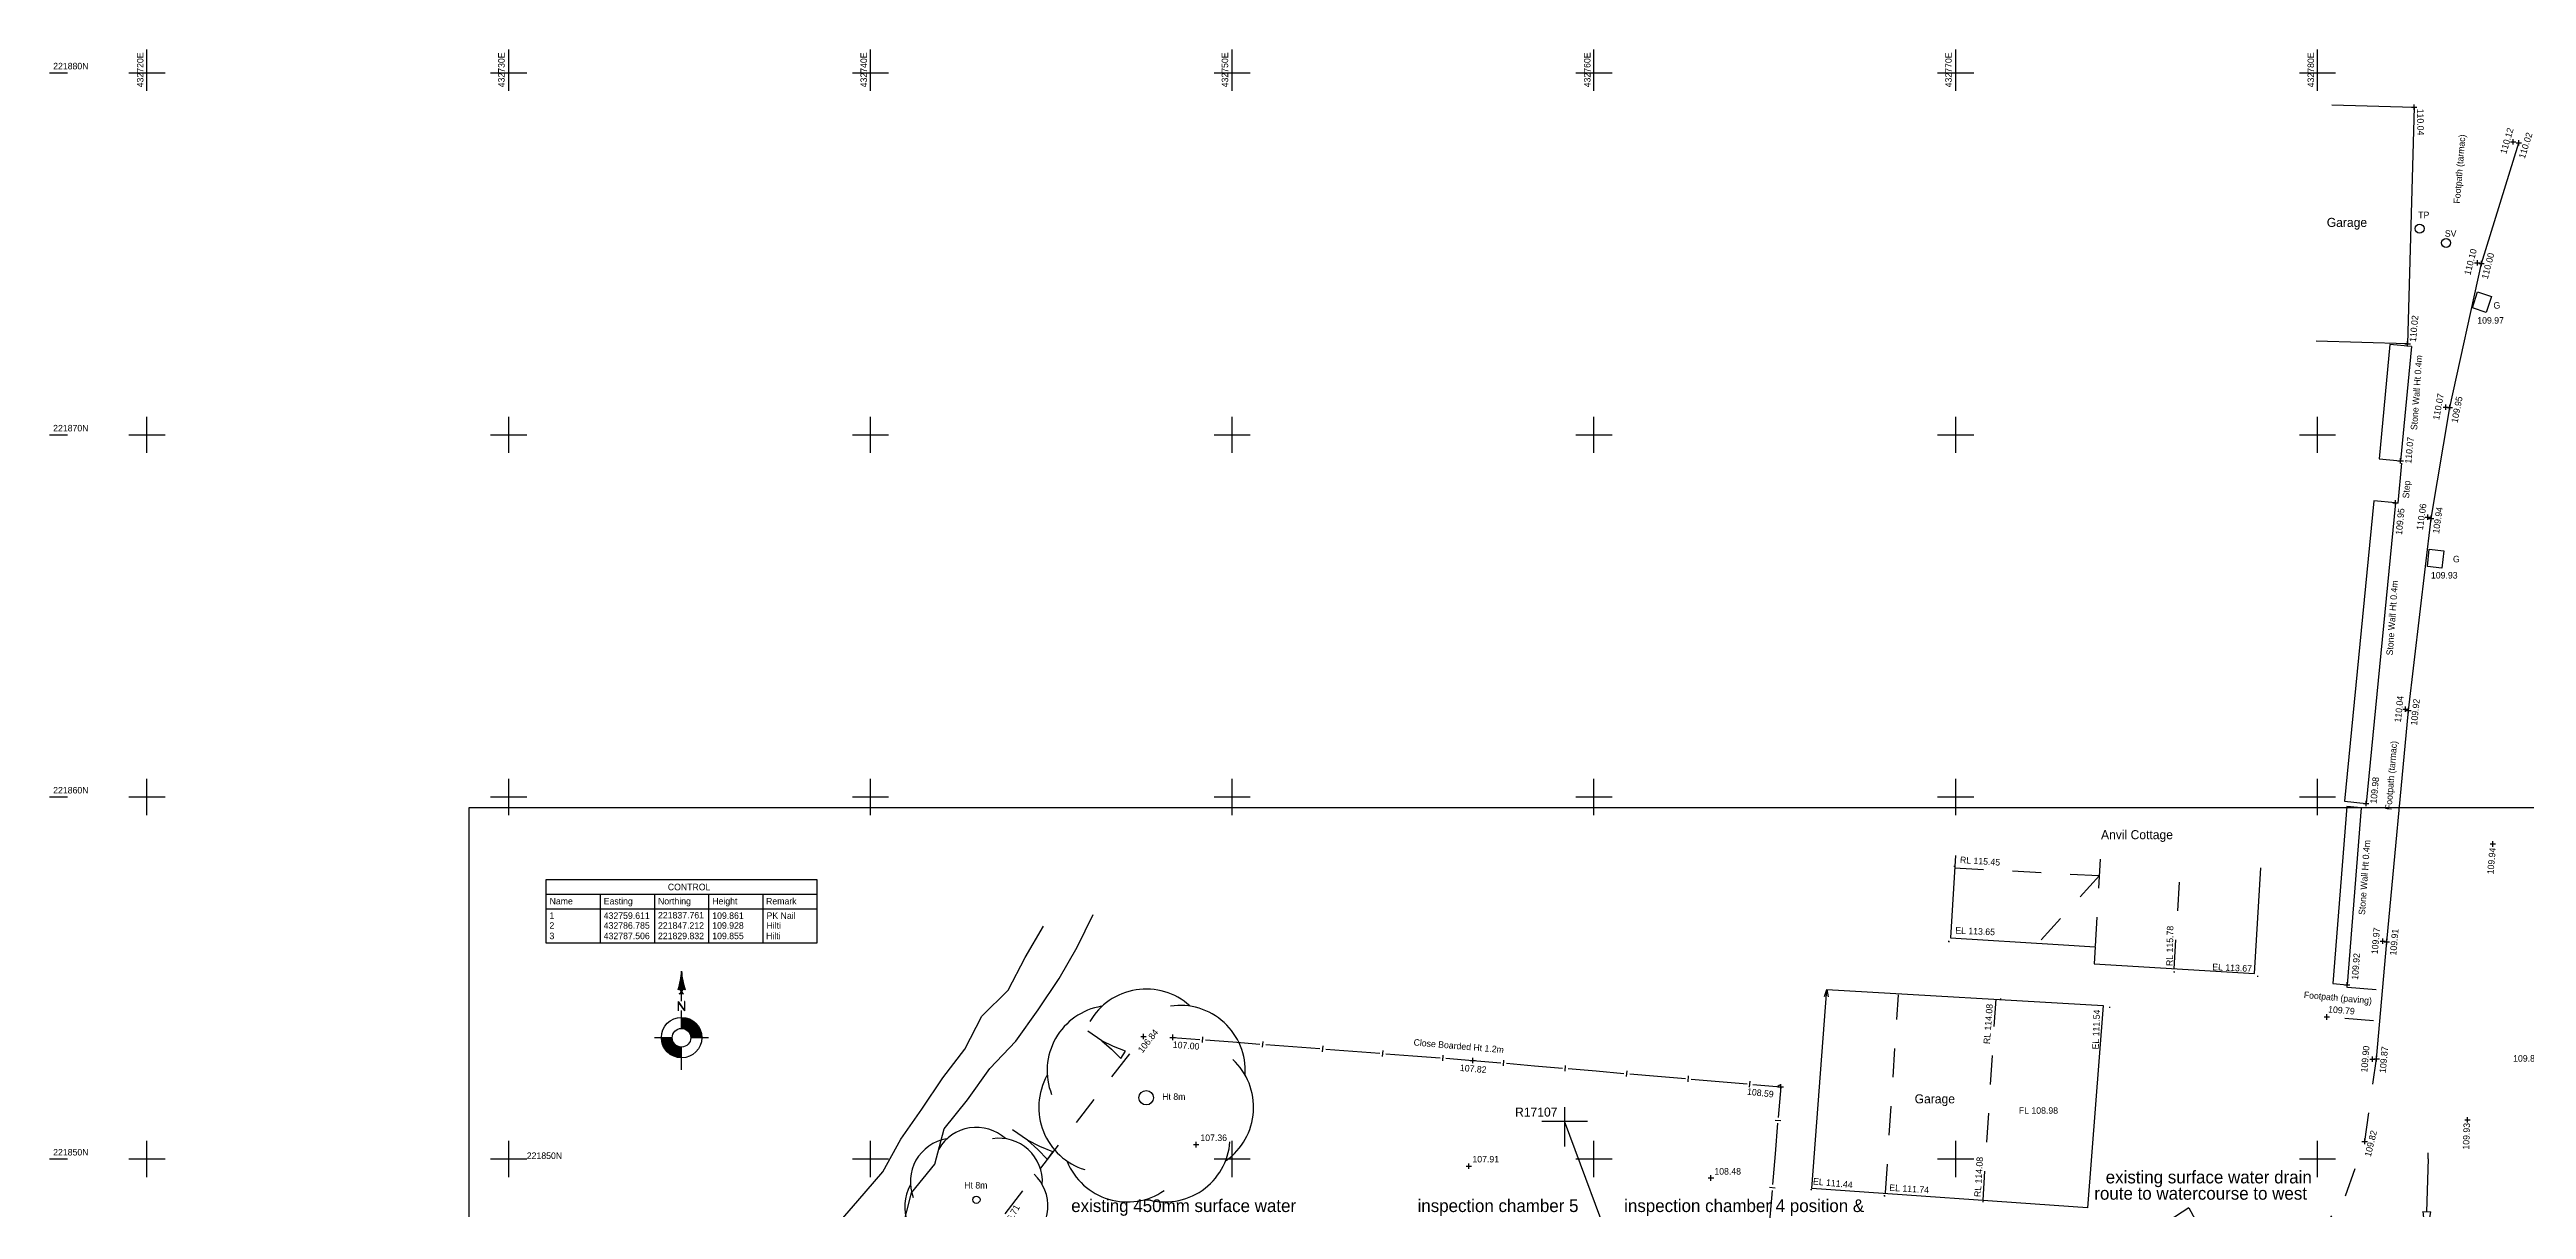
# Model space of a CAD drawing. Header units: millimetres. Extents: x -41320 to 62477, y -39180 to 41963.
# Drawn here: x -41320 to 27148, y 9926 to 41963 of the extents above; entities that cross this region are included whole.
import ezdxf

# ---------------------------------------------------------------- set-up
doc = ezdxf.new("R2010")
doc.units = ezdxf.units.MM
for name, pattern in [('DASHDOT', [16, 12, -4]), ('DASHED', [16, 8, -8]), ('DOT', [16, 4, -4, 4, -4])]:
    doc.linetypes.add(name, pattern=pattern)
for name, color, linetype, true_color in [('1', 7, 'Continuous', 0xffffff), ('NEW_LGF_1', 7, 'Continuous', 0xffffff), ('SV___GRID', 7, 'Continuous', 0xffffff), ('SV___TITLE_BLOCK', 7, 'Continuous', 0xffffff), ('SV_BUILDING_LEVELS', 7, 'Continuous', 0xffffff), ('SV_BUILDINGS', 7, 'Continuous', 0xffffff), ('SV_FENCE_LEVELS', 7, 'Continuous', 0xffffff), ('SV_FENCES', 7, 'Continuous', 0xffffff), ('SV_FOOTPATH_LEVELS', 7, 'Continuous', 0xffffff), ('SV_LAND_FORM_LEVELS', 7, 'Continuous', 0xffffff), ('SV_LAND_FORMS', 7, 'Continuous', 0xffffff), ('SV_LEVELS_(BUILDING)', 7, 'Continuous', 0xffffff), ('SV_LEVELS_(SPOT)', 7, 'Continuous', 0xffffff), ('SV_MISC_TEXT', 7, 'Continuous', 0xffffff), ('SV_PATHS', 7, 'Continuous', 0xffffff), ('SV_ROAD_CHANNELS', 7, 'Continuous', 0xffffff), ('SV_ROAD_LEVELS', 7, 'Continuous', 0xffffff), ('SV_STREET_FURNITURE', 7, 'Continuous', 0xffffff), ('SV_TOP_OF_KERB_LEVELS', 7, 'Continuous', 0xffffff), ('SV_TREES', 7, 'Continuous', 0xffffff), ('SV_TREES_TEXT', 7, 'Continuous', 0xffffff), ('SV_WALL_LEVELS', 7, 'Continuous', 0xffffff), ('SV_WALLLS', 7, 'Continuous', 0xffffff)]:
    doc.layers.add(name, color=color, linetype=linetype, true_color=true_color)
doc.dimstyles.new('ISO-25', dxfattribs={"dimtxt": 2.5, "dimasz": 2.5, "dimexe": 1.25, "dimexo": 0.625, "dimtad": 1, "dimtxsty": 'Standard', "dimcen": 2.5, "dimadec": 0, "dimazin": 0, "dimtfac": 1, "dimtmove": 0, "dimatfit": 3, "dimfxl": 1, "dimarcsym": 0})

# ---------------------------------------------------------------- blocks, each defined once
blk = doc.blocks.new('16A47853')
at = {"layer": 'SV_MISC_TEXT', "linetype": 'Continuous', "ltscale": 100}
for points in [[(749, 2732), (821, 2296), (846, 2213), (821, 2222), (795, 2220), (773, 2206), (759, 2184), (755, 2159), (764, 2134), (782, 2115), (807, 2106), (807, 2106), (684, 2106), (709, 2113), (728, 2130), (738, 2153), (737, 2179), (725, 2202), (704, 2217), (679, 2221), (654, 2214), (652, 2213), (742, 2646)], [(1005, 891), (979, 1003), (907, 1093), (803, 1142), (750, 1148), (750, 1452), (974, 1406), (1160, 1275), (1279, 1079), (1311, 893), (1311, 891), (1311, 890)], [(491, 891), (516, 779), (588, 689), (692, 640), (750, 634), (750, 333), (526, 380), (340, 513), (222, 709), (191, 891)]]:
    blk.add_hatch(color=0, dxfattribs=at).paths.add_polyline_path(points)
at = {"layer": 'SV_MISC_TEXT', "color": 1, "linetype": 'Continuous', "ltscale": 100}
for p, q in [((807, 2106), (684, 2106)), ((750, 1898), (750, 2106)), ((833, 1648), (664, 1892)), ((664, 1631), (664, 1892)), ((664, 1631), (669, 1631)), ((669, 1631), (669, 1871)), ((839, 1631), (669, 1871)), ((750, 1148), (750, 1643)), ((839, 1889), (833, 1889)), ((833, 1889), (833, 1648)), ((839, 1631), (839, 1889)), ((491, 891), (0, 891)), ((1497, 891), (1009, 891)), ((750, 0), (750, 634))]:
    blk.add_line(p, q, dxfattribs=at)
for centre, radius in [((751, 893), 560), ((748, 891), 257)]:
    blk.add_circle(centre, radius, dxfattribs=at)
for centre, radius, start, end in [((-1415, 2866), 2168, 342.45523, 356.45773), ((-1415, 2866), 2168, 342.45523, 356.45773), ((682, 2164), 57.3, 272.13924, 121.25205), ((682, 2164), 57.3, 272.13924, 121.25205), ((2913, 2866), 2168, 183.54227, 197.53519), ((2913, 2866), 2168, 183.54227, 197.53519), ((813, 2164), 58.3, 56.53913, 263.34282), ((813, 2164), 58.3, 56.53913, 263.34282), ((751, 893), 560, 0, 0), ((748, 891), 257, 0, 0)]:
    blk.add_arc(centre, radius, start, end, dxfattribs=at)
blk = doc.blocks.new('PT_PLUS')
at = {"layer": 'SV_LEVELS_(BUILDING)', "color": 1, "linetype": 'Continuous', "ltscale": 100}
for p, q in [((0, 12), (25, 12)), ((12, 0), (12, 25))]:
    blk.add_line(p, q, dxfattribs=at)
at = {"layer": 'SV_LEVELS_(BUILDING)'}
blk.add_attdef('PAT_NAME', (0, 0), '', height=1, dxfattribs=at)
blk = doc.blocks.new('PT_PLUS00003')
at = {"layer": 'SV_TOP_OF_KERB_LEVELS', "color": 1, "linetype": 'Continuous', "ltscale": 100}
for p, q in [((0, 75), (150, 75)), ((75, 0), (75, 150))]:
    blk.add_line(p, q, dxfattribs=at)
at = {"layer": 'SV_TOP_OF_KERB_LEVELS'}
blk.add_attdef('PAT_NAME', (0, 0), '', height=1, dxfattribs=at)
blk = doc.blocks.new('PT_PLUS00007')
at = {"layer": 'SV_FENCE_LEVELS', "color": 1, "linetype": 'Continuous', "ltscale": 100}
for p, q in [((0, 75), (150, 75)), ((75, 0), (75, 150))]:
    blk.add_line(p, q, dxfattribs=at)
at = {"layer": 'SV_FENCE_LEVELS'}
blk.add_attdef('PAT_NAME', (0, 0), '', height=1, dxfattribs=at)
blk = doc.blocks.new('GLOBALCANOPY00013')
at = {"layer": 'SV_TREES', "color": 1, "linetype": 'Continuous', "ltscale": 100}
for centre, start, end in [((1354, 2419), 99.4, 201.4), ((1354, 2419), 99.4, 201.4), ((1980, 2721), 48, 150), ((1980, 2721), 48, 150), ((2605, 2419), 356.6, 98.6), ((2605, 2419), 356.6, 98.6), ((1200, 1743), 150.9, 252.9), ((1200, 1743), 150.9, 252.9), ((2760, 1743), 305.2, 47.2), ((2760, 1743), 305.2, 47.2), ((1633, 1200), 202.3, 304.3), ((1633, 1200), 202.3, 304.3), ((2327, 1200), 253.7, 355.7), ((2327, 1200), 253.7, 355.7)]:
    blk.add_arc(centre, 1200, start, end, dxfattribs=at)
at = {"layer": 'SV_TREES'}
blk.add_attdef('PAT_NAME', (0, 0), '', height=1, dxfattribs=at)
blk = doc.blocks.new('878EE72C')
at = {"layer": 'NEW_LGF_1', "color": 1, "linetype": 'Continuous', "ltscale": 100}
for p, q in [((59460, 42045), (0, 42045)), ((0, 42045), (0, 0))]:
    blk.add_line(p, q, dxfattribs=at)
at = {"layer": 'NEW_LGF_1'}
blk.add_attdef('Sfb', (0, 0), '', height=1, dxfattribs=at)
blk = doc.blocks.new('PT_PLUS00026')
at = {"layer": 'SV_ROAD_LEVELS', "color": 1, "linetype": 'Continuous', "ltscale": 100}
for p, q in [((0, 75), (150, 75)), ((75, 0), (75, 150))]:
    blk.add_line(p, q, dxfattribs=at)
at = {"layer": 'SV_ROAD_LEVELS'}
blk.add_attdef('PAT_NAME', (0, 0), '', height=1, dxfattribs=at)
blk = doc.blocks.new('PT_PLUS00027')
at = {"layer": 'SV_BUILDING_LEVELS', "color": 1, "linetype": 'Continuous', "ltscale": 100}
for p, q in [((0, 75), (150, 75)), ((75, 0), (75, 150))]:
    blk.add_line(p, q, dxfattribs=at)
at = {"layer": 'SV_BUILDING_LEVELS'}
blk.add_attdef('PAT_NAME', (0, 0), '', height=1, dxfattribs=at)
blk = doc.blocks.new('PT_PLUS00030')
at = {"layer": 'SV_ROAD_LEVELS', "color": 1, "linetype": 'Continuous', "ltscale": 100}
for p, q in [((0, 75), (150, 75)), ((75, 0), (75, 150))]:
    blk.add_line(p, q, dxfattribs=at)
at = {"layer": 'SV_ROAD_LEVELS'}
blk.add_attdef('PAT_NAME', (0, 0), '', height=1, dxfattribs=at)
blk = doc.blocks.new('PT_PLUS00031')
at = {"layer": 'SV_LAND_FORM_LEVELS', "color": 1, "linetype": 'Continuous', "ltscale": 100}
for p, q in [((0, 75), (150, 75)), ((75, 0), (75, 150))]:
    blk.add_line(p, q, dxfattribs=at)
at = {"layer": 'SV_LAND_FORM_LEVELS'}
blk.add_attdef('PAT_NAME', (0, 0), '', height=1, dxfattribs=at)
blk = doc.blocks.new('ARROWFOUL')
at = {"layer": 'SV_MISC_TEXT', "color": 1, "linetype": 'Continuous', "ltscale": 100}
for p, q in [((146, 2265), (105, 803)), ((146, 2265), (151, 2435)), ((0, 806), (83, 0)), ((0, 806), (216, 800)), ((83, 0), (216, 800))]:
    blk.add_line(p, q, dxfattribs=at)
at = {"layer": 'SV_MISC_TEXT'}
blk.add_attdef('PAT_NAME', (0, 0), '', height=1, dxfattribs=at)
blk = doc.blocks.new('PT_PLUS00039')
at = {"layer": 'SV_LEVELS_(BUILDING)', "color": 1, "linetype": 'Continuous', "ltscale": 100}
for p, q in [((0, 12), (25, 12)), ((12, 0), (12, 25))]:
    blk.add_line(p, q, dxfattribs=at)
at = {"layer": 'SV_LEVELS_(BUILDING)'}
blk.add_attdef('PAT_NAME', (0, 0), '', height=1, dxfattribs=at)
blk = doc.blocks.new('F5427BA7')
at = {"layer": 'NEW_LGF_1', "color": 6, "linetype": 'DASHDOT', "ltscale": 100}
for p, q in [((16538, 36128), (16972, 37031)), ((15094, 35840), (15599, 36706)), ((14624, 34937), (15094, 35840)), ((16033, 35262), (16538, 36128)), ((13902, 34215), (14624, 34937)), ((15455, 34395), (16033, 35262)), ((14841, 33529), (15455, 34395)), ((13433, 33312), (13902, 34215)), ((12819, 32517), (13433, 33312)), ((14119, 32770), (14841, 33529)), ((12241, 31651), (12819, 32517)), ((13505, 31904), (14119, 32770)), ((11663, 30820), (12241, 31651)), ((12855, 31109), (13505, 31904)), ((11158, 29918), (11663, 30820)), ((12602, 30134), (12855, 31109)), ((11952, 29340), (12602, 30134)), ((10472, 29123), (11158, 29918)), ((9750, 28293), (10472, 29123)), ((11700, 28329), (11952, 29340))]:
    blk.add_line(p, q, dxfattribs=at)
at = {"layer": 'NEW_LGF_1', "color": 1, "linetype": 'Continuous', "ltscale": 100}
for q in [(42430, 25795), (48966, 25795)]:
    blk.add_line((47262, 28926), q, dxfattribs=at)
at = {"layer": 'NEW_LGF_1', "color": 15, "linetype": 'Continuous', "ltscale": 100}
for s, p in [('route to watercourse to west', (44650, 29150)), ('existing surface water drain', (44965, 29600)), ('existing 450mm surface water', (16369, 28809)), ('inspection chamber 5', (25943, 28809)), ('inspection chamber 4 position &', (31654, 28809))]:
    blk.add_text(s, height=350, dxfattribs=at).set_placement(p)
at = {"layer": 'NEW_LGF_1'}
blk.add_attdef('Sfb', (0, 0), '', height=1, dxfattribs=at)
blk = doc.blocks.new('27F10042')
at = {"layer": 'NEW_LGF_1', "color": 2, "linetype": 'Continuous', "ltscale": 100}
for p, q in [((0, 7), (65, 203)), ((65, 203), (100, 0))]:
    blk.add_line(p, q, dxfattribs=at)
at = {"layer": 'NEW_LGF_1'}
blk.add_attdef('Sfb', (0, 0), '', height=1, dxfattribs=at)
blk = doc.blocks.new('PT_PLUS00052')
at = {"layer": 'SV_TOP_OF_KERB_LEVELS', "color": 1, "linetype": 'Continuous', "ltscale": 100}
for p, q in [((0, 75), (150, 75)), ((75, 0), (75, 150))]:
    blk.add_line(p, q, dxfattribs=at)
at = {"layer": 'SV_TOP_OF_KERB_LEVELS'}
blk.add_attdef('PAT_NAME', (0, 0), '', height=1, dxfattribs=at)
blk = doc.blocks.new('PT_PLUS00053')
at = {"layer": 'SV_LEVELS_(SPOT)', "color": 1, "linetype": 'Continuous', "ltscale": 100}
for p, q in [((0, 75), (150, 75)), ((75, 0), (75, 150))]:
    blk.add_line(p, q, dxfattribs=at)
at = {"layer": 'SV_LEVELS_(SPOT)'}
blk.add_attdef('PAT_NAME', (0, 0), '', height=1, dxfattribs=at)
blk = doc.blocks.new('PT_PLUS00055')
at = {"layer": 'SV_ROAD_LEVELS', "color": 1, "linetype": 'Continuous', "ltscale": 100}
for p, q in [((0, 75), (150, 75)), ((75, 0), (75, 150))]:
    blk.add_line(p, q, dxfattribs=at)
at = {"layer": 'SV_ROAD_LEVELS'}
blk.add_attdef('PAT_NAME', (0, 0), '', height=1, dxfattribs=at)
blk = doc.blocks.new('PT_PLUS00058')
at = {"layer": 'SV_WALL_LEVELS', "color": 1, "linetype": 'Continuous', "ltscale": 100}
for p, q in [((0, 75), (150, 75)), ((75, 0), (75, 150))]:
    blk.add_line(p, q, dxfattribs=at)
at = {"layer": 'SV_WALL_LEVELS'}
blk.add_attdef('PAT_NAME', (0, 0), '', height=1, dxfattribs=at)
blk = doc.blocks.new('PT_PLUS00060')
at = {"layer": 'SV_TOP_OF_KERB_LEVELS', "color": 1, "linetype": 'Continuous', "ltscale": 100}
for p, q in [((0, 75), (150, 75)), ((75, 0), (75, 150))]:
    blk.add_line(p, q, dxfattribs=at)
at = {"layer": 'SV_TOP_OF_KERB_LEVELS'}
blk.add_attdef('PAT_NAME', (0, 0), '', height=1, dxfattribs=at)
blk = doc.blocks.new('GLOBALTADPOLE00062')
at = {"layer": 'SV_MISC_TEXT', "color": 1, "linetype": 'Continuous', "ltscale": 100}
for p, q in [((417, 534), (0, 821)), ((417, 534), (701, 278)), ((758, 361), (417, 534)), ((701, 278), (970, 0)), ((1114, 208), (758, 361)), ((970, 0), (1114, 208))]:
    blk.add_line(p, q, dxfattribs=at)
at = {"layer": 'SV_MISC_TEXT'}
blk.add_attdef('PAT_NAME', (0, 0), '', height=1, dxfattribs=at)
blk = doc.blocks.new('GLOBALCANOPY00064')
at = {"layer": 'SV_TREES', "color": 1, "linetype": 'Continuous', "ltscale": 100}
for centre, start, end in [((2970, 4081), 48, 150), ((2970, 4081), 48, 150), ((2031, 3629), 99.4, 201.4), ((2031, 3629), 99.4, 201.4), ((3908, 3629), 356.6, 98.6), ((3908, 3629), 356.6, 98.6), ((1800, 2614), 150.9, 252.9), ((1800, 2614), 150.9, 252.9), ((4140, 2614), 305.2, 47.2), ((4140, 2614), 305.2, 47.2), ((3491, 1800), 253.7, 355.7), ((3491, 1800), 253.7, 355.7), ((2449, 1800), 202.3, 304.3), ((2449, 1800), 202.3, 304.3)]:
    blk.add_arc(centre, 1800, start, end, dxfattribs=at)
at = {"layer": 'SV_TREES'}
blk.add_attdef('PAT_NAME', (0, 0), '', height=1, dxfattribs=at)
blk = doc.blocks.new('PT_PLUS00066')
at = {"layer": 'SV_LEVELS_(BUILDING)', "color": 1, "linetype": 'Continuous', "ltscale": 100}
for p, q in [((0, 12), (25, 12)), ((12, 0), (12, 25))]:
    blk.add_line(p, q, dxfattribs=at)
at = {"layer": 'SV_LEVELS_(BUILDING)'}
blk.add_attdef('PAT_NAME', (0, 0), '', height=1, dxfattribs=at)
blk = doc.blocks.new('PT_PLUS00074')
at = {"layer": 'SV_TOP_OF_KERB_LEVELS', "color": 1, "linetype": 'Continuous', "ltscale": 100}
for p, q in [((0, 75), (150, 75)), ((75, 0), (75, 150))]:
    blk.add_line(p, q, dxfattribs=at)
at = {"layer": 'SV_TOP_OF_KERB_LEVELS'}
blk.add_attdef('PAT_NAME', (0, 0), '', height=1, dxfattribs=at)
blk = doc.blocks.new('PT_PLUS00085')
at = {"layer": 'SV_LEVELS_(BUILDING)', "color": 1, "linetype": 'Continuous', "ltscale": 100}
for p, q in [((0, 12), (25, 12)), ((12, 0), (12, 25))]:
    blk.add_line(p, q, dxfattribs=at)
at = {"layer": 'SV_LEVELS_(BUILDING)'}
blk.add_attdef('PAT_NAME', (0, 0), '', height=1, dxfattribs=at)
blk = doc.blocks.new('PT_PLUS00093')
at = {"layer": 'SV_WALL_LEVELS', "color": 1, "linetype": 'Continuous', "ltscale": 100}
for p, q in [((0, 75), (150, 75)), ((75, 0), (75, 150))]:
    blk.add_line(p, q, dxfattribs=at)
at = {"layer": 'SV_WALL_LEVELS'}
blk.add_attdef('PAT_NAME', (0, 0), '', height=1, dxfattribs=at)
blk = doc.blocks.new('PT_PLUS00097')
at = {"layer": 'SV_LEVELS_(BUILDING)', "color": 1, "linetype": 'Continuous', "ltscale": 100}
for p, q in [((0, 12), (25, 12)), ((12, 0), (12, 25))]:
    blk.add_line(p, q, dxfattribs=at)
at = {"layer": 'SV_LEVELS_(BUILDING)'}
blk.add_attdef('PAT_NAME', (0, 0), '', height=1, dxfattribs=at)
blk = doc.blocks.new('3A3DBEF2')
at = {"layer": 'NEW_LGF_1', "color": 2, "linetype": 'Continuous', "ltscale": 100}
for p, q in [((0, 7), (65, 203)), ((65, 203), (100, 0))]:
    blk.add_line(p, q, dxfattribs=at)
at = {"layer": 'NEW_LGF_1'}
blk.add_attdef('Sfb', (0, 0), '', height=1, dxfattribs=at)
blk = doc.blocks.new('PT_PLUS00108')
at = {"layer": 'SV_FOOTPATH_LEVELS', "color": 1, "linetype": 'Continuous', "ltscale": 100}
for p, q in [((0, 75), (150, 75)), ((75, 0), (75, 150))]:
    blk.add_line(p, q, dxfattribs=at)
at = {"layer": 'SV_FOOTPATH_LEVELS'}
blk.add_attdef('PAT_NAME', (0, 0), '', height=1, dxfattribs=at)
blk = doc.blocks.new('PT_PLUS00109')
at = {"layer": 'SV_LEVELS_(BUILDING)', "color": 1, "linetype": 'Continuous', "ltscale": 100}
for p, q in [((0, 12), (25, 12)), ((12, 0), (12, 25))]:
    blk.add_line(p, q, dxfattribs=at)
at = {"layer": 'SV_LEVELS_(BUILDING)'}
blk.add_attdef('PAT_NAME', (0, 0), '', height=1, dxfattribs=at)
blk = doc.blocks.new('PT_PLUS00117')
at = {"layer": 'SV_ROAD_LEVELS', "color": 1, "linetype": 'Continuous', "ltscale": 100}
for p, q in [((0, 75), (150, 75)), ((75, 0), (75, 150))]:
    blk.add_line(p, q, dxfattribs=at)
at = {"layer": 'SV_ROAD_LEVELS'}
blk.add_attdef('PAT_NAME', (0, 0), '', height=1, dxfattribs=at)
blk = doc.blocks.new('PT_PLUS00118')
at = {"layer": 'SV_LEVELS_(BUILDING)', "color": 1, "linetype": 'Continuous', "ltscale": 100}
for p, q in [((0, 12), (25, 12)), ((12, 0), (12, 25))]:
    blk.add_line(p, q, dxfattribs=at)
at = {"layer": 'SV_LEVELS_(BUILDING)'}
blk.add_attdef('PAT_NAME', (0, 0), '', height=1, dxfattribs=at)
blk = doc.blocks.new('PT_PLUS00121')
at = {"layer": 'SV_LEVELS_(BUILDING)', "color": 1, "linetype": 'Continuous', "ltscale": 100}
for p, q in [((0, 12), (25, 12)), ((12, 0), (12, 25))]:
    blk.add_line(p, q, dxfattribs=at)
at = {"layer": 'SV_LEVELS_(BUILDING)'}
blk.add_attdef('PAT_NAME', (0, 0), '', height=1, dxfattribs=at)
blk = doc.blocks.new('PT_PLUS00123')
at = {"layer": 'SV_LEVELS_(BUILDING)', "color": 1, "linetype": 'Continuous', "ltscale": 100}
for p, q in [((0, 12), (25, 12)), ((12, 0), (12, 25))]:
    blk.add_line(p, q, dxfattribs=at)
at = {"layer": 'SV_LEVELS_(BUILDING)'}
blk.add_attdef('PAT_NAME', (0, 0), '', height=1, dxfattribs=at)
blk = doc.blocks.new('2A88A0AF')
at = {"layer": 'NEW_LGF_1', "color": 9, "linetype": 'Continuous', "ltscale": 100}
for p, q in [((842, 706), (2103, 706)), ((1467, 1093), (1467, 0))]:
    blk.add_line(p, q, dxfattribs=at)
blk.add_text('R17107', height=250, dxfattribs=at).set_placement((102, 831))
blk = doc.blocks.new('PT_PLUS00127')
at = {"layer": 'SV_TOP_OF_KERB_LEVELS', "color": 1, "linetype": 'Continuous', "ltscale": 100}
for p, q in [((0, 75), (150, 75)), ((75, 0), (75, 150))]:
    blk.add_line(p, q, dxfattribs=at)
at = {"layer": 'SV_TOP_OF_KERB_LEVELS'}
blk.add_attdef('PAT_NAME', (0, 0), '', height=1, dxfattribs=at)
blk = doc.blocks.new('PT_PLUS00129')
at = {"layer": 'SV_ROAD_LEVELS', "color": 1, "linetype": 'Continuous', "ltscale": 100}
for p, q in [((0, 75), (150, 75)), ((75, 0), (75, 150))]:
    blk.add_line(p, q, dxfattribs=at)
at = {"layer": 'SV_ROAD_LEVELS'}
blk.add_attdef('PAT_NAME', (0, 0), '', height=1, dxfattribs=at)
blk = doc.blocks.new('PT_PLUS00130')
at = {"layer": 'SV_TOP_OF_KERB_LEVELS', "color": 1, "linetype": 'Continuous', "ltscale": 100}
for p, q in [((0, 75), (150, 75)), ((75, 0), (75, 150))]:
    blk.add_line(p, q, dxfattribs=at)
at = {"layer": 'SV_TOP_OF_KERB_LEVELS'}
blk.add_attdef('PAT_NAME', (0, 0), '', height=1, dxfattribs=at)
blk = doc.blocks.new('PT_PLUS00133')
at = {"layer": 'SV_ROAD_LEVELS', "color": 1, "linetype": 'Continuous', "ltscale": 100}
for p, q in [((0, 75), (150, 75)), ((75, 0), (75, 150))]:
    blk.add_line(p, q, dxfattribs=at)
at = {"layer": 'SV_ROAD_LEVELS'}
blk.add_attdef('PAT_NAME', (0, 0), '', height=1, dxfattribs=at)
blk = doc.blocks.new('PT_PLUS00134')
at = {"layer": 'SV_WALL_LEVELS', "color": 1, "linetype": 'Continuous', "ltscale": 100}
for p, q in [((0, 75), (150, 75)), ((75, 0), (75, 150))]:
    blk.add_line(p, q, dxfattribs=at)
at = {"layer": 'SV_WALL_LEVELS'}
blk.add_attdef('PAT_NAME', (0, 0), '', height=1, dxfattribs=at)
blk = doc.blocks.new('PT_PLUS00139')
at = {"layer": 'SV_TOP_OF_KERB_LEVELS', "color": 1, "linetype": 'Continuous', "ltscale": 100}
for p, q in [((0, 75), (150, 75)), ((75, 0), (75, 150))]:
    blk.add_line(p, q, dxfattribs=at)
at = {"layer": 'SV_TOP_OF_KERB_LEVELS'}
blk.add_attdef('PAT_NAME', (0, 0), '', height=1, dxfattribs=at)
blk = doc.blocks.new('PT_PLUS00146')
at = {"layer": 'SV_ROAD_LEVELS', "color": 1, "linetype": 'Continuous', "ltscale": 100}
for p, q in [((0, 75), (150, 75)), ((75, 0), (75, 150))]:
    blk.add_line(p, q, dxfattribs=at)
at = {"layer": 'SV_ROAD_LEVELS'}
blk.add_attdef('PAT_NAME', (0, 0), '', height=1, dxfattribs=at)
blk = doc.blocks.new('GLOBALTADPOLE00148')
at = {"layer": 'SV_MISC_TEXT', "color": 1, "linetype": 'Continuous', "ltscale": 100}
for p, q in [((390, 487), (0, 747)), ((390, 487), (656, 253)), ((708, 331), (390, 487)), ((656, 253), (910, 0)), ((1040, 195), (708, 331)), ((910, 0), (1040, 195))]:
    blk.add_line(p, q, dxfattribs=at)
at = {"layer": 'SV_MISC_TEXT'}
blk.add_attdef('PAT_NAME', (0, 0), '', height=1, dxfattribs=at)
blk = doc.blocks.new('PT_PLUS00150')
at = {"layer": 'SV_ROAD_LEVELS', "color": 1, "linetype": 'Continuous', "ltscale": 100}
for p, q in [((0, 75), (150, 75)), ((75, 0), (75, 150))]:
    blk.add_line(p, q, dxfattribs=at)
at = {"layer": 'SV_ROAD_LEVELS'}
blk.add_attdef('PAT_NAME', (0, 0), '', height=1, dxfattribs=at)
blk = doc.blocks.new('PT_PLUS00152')
at = {"layer": 'SV_ROAD_LEVELS', "color": 1, "linetype": 'Continuous', "ltscale": 100}
for p, q in [((0, 75), (150, 75)), ((75, 0), (75, 150))]:
    blk.add_line(p, q, dxfattribs=at)
at = {"layer": 'SV_ROAD_LEVELS'}
blk.add_attdef('PAT_NAME', (0, 0), '', height=1, dxfattribs=at)
blk = doc.blocks.new('PT_PLUS00155')
at = {"layer": 'SV_FENCE_LEVELS', "color": 1, "linetype": 'Continuous', "ltscale": 100}
for p, q in [((0, 75), (150, 75)), ((75, 0), (75, 150))]:
    blk.add_line(p, q, dxfattribs=at)
at = {"layer": 'SV_FENCE_LEVELS'}
blk.add_attdef('PAT_NAME', (0, 0), '', height=1, dxfattribs=at)
blk = doc.blocks.new('PT_PLUS00161')
at = {"layer": 'SV_LEVELS_(SPOT)', "color": 1, "linetype": 'Continuous', "ltscale": 100}
for p, q in [((0, 75), (150, 75)), ((75, 0), (75, 150))]:
    blk.add_line(p, q, dxfattribs=at)
at = {"layer": 'SV_LEVELS_(SPOT)'}
blk.add_attdef('PAT_NAME', (0, 0), '', height=1, dxfattribs=at)
blk = doc.blocks.new('PT_PLUS00163')
at = {"layer": 'SV_ROAD_LEVELS', "color": 1, "linetype": 'Continuous', "ltscale": 100}
for p, q in [((0, 75), (150, 75)), ((75, 0), (75, 150))]:
    blk.add_line(p, q, dxfattribs=at)
at = {"layer": 'SV_ROAD_LEVELS'}
blk.add_attdef('PAT_NAME', (0, 0), '', height=1, dxfattribs=at)
blk = doc.blocks.new('PT_PLUS00164')
at = {"layer": 'SV_LEVELS_(SPOT)', "color": 1, "linetype": 'Continuous', "ltscale": 100}
for p, q in [((0, 75), (150, 75)), ((75, 0), (75, 150))]:
    blk.add_line(p, q, dxfattribs=at)
at = {"layer": 'SV_LEVELS_(SPOT)'}
blk.add_attdef('PAT_NAME', (0, 0), '', height=1, dxfattribs=at)
blk = doc.blocks.new('PT_PLUS00167')
at = {"layer": 'SV_BUILDING_LEVELS', "color": 1, "linetype": 'Continuous', "ltscale": 100}
for p, q in [((0, 75), (150, 75)), ((75, 0), (75, 150))]:
    blk.add_line(p, q, dxfattribs=at)
at = {"layer": 'SV_BUILDING_LEVELS'}
blk.add_attdef('PAT_NAME', (0, 0), '', height=1, dxfattribs=at)
blk = doc.blocks.new('46315149')
at = {"layer": '1', "color": 4, "linetype": 'DASHDOT', "ltscale": 100}
blk.add_line((81, 7496), (474, 7570), dxfattribs=at)
at = {"layer": '1', "color": 2, "linetype": 'Continuous', "ltscale": 100}
for p, q in [((229, 7524), (135, 8116)), ((358, 7650), (213, 7622)), ((284, 8136), (358, 7650)), ((189, 7465), (287, 7484)), ((397, 6238), (558, 5766)), ((525, 6331), (525, 6331)), ((587, 6298), (746, 5835)), ((778, 6358), (933, 5904)), ((558, 5766), (741, 5302)), ((699, 5817), (899, 5314)), ((933, 5904), (1110, 5457)), ((1373, 4043), (1503, 4119)), ((1434, 4137), (1521, 4187)), ((1503, 4119), (1460, 4093)), ((1503, 4119), (1554, 4033)), ((1521, 4187), (1546, 4144)), ((1546, 4144), (1718, 4245)), ((1554, 4033), (1683, 4109)), ((1683, 4109), (1889, 3781)), ((1762, 3700), (1554, 4033))]:
    blk.add_line(p, q, dxfattribs=at)
at = {"layer": '1', "color": 3, "linetype": 'Continuous', "ltscale": 100}
for p, q in [((8989, 6431), (9080, 6471)), ((8456, 5900), (8816, 5075)), ((8907, 5115), (8548, 5940)), ((9017, 4865), (9057, 4773))]:
    blk.add_line(p, q, dxfattribs=at)
at = {"layer": '1', "color": 1, "linetype": 'Continuous', "ltscale": 100}
for p, q in [((11834, 5905), (11034, 5905)), ((11034, 5905), (11034, 4485)), ((11784, 5855), (11084, 5855)), ((11084, 5855), (11084, 4557)), ((11784, 4790), (11784, 5855))]:
    blk.add_line(p, q, dxfattribs=at)
at = {"layer": '1', "color": 1, "linetype": 'DOT', "ltscale": 100}
blk.add_line((11084, 4557), (11084, 5855), dxfattribs=at)
at = {"layer": '1', "color": 4, "linetype": 'Continuous', "ltscale": 100}
for p, q in [((1373, 4043), (1718, 4245)), ((1581, 3703), (1373, 4043))]:
    blk.add_line(p, q, dxfattribs=at)
at = {"layer": '1', "color": 2, "linetype": 'Continuous', "ltscale": 100}
for radius, start, end in [(10596, 117.5243, 118.08056), (10596, 117.5243, 118.08056), (10596, 117.5243, 118.08056), (10596, 117.5243, 118.08056), (10596, 117.5243, 118.08056), (10596, 117.5243, 118.08056), (10396, 24.08938, 24.53895), (10396, 24.08938, 24.53895), (10396, 24.08938, 24.53895), (10396, 24.08938, 24.53895), (10396, 181.65174, 187.32438), (10396, 181.65174, 187.32438), (10396, 181.65174, 190.58587), (10396, 181.65174, 190.58587), (10496, 190.58764, 197.54226), (10496, 190.58764, 197.54226), (10596, 190.58938, 197.54226), (10596, 190.58938, 197.54226), (10596, 190.58938, 197.54226), (10596, 190.58938, 197.54226), (10596, 190.58938, 197.54226), (10596, 190.58938, 197.54226), (10596, 197.54226, 200.21443), (10596, 197.54226, 200.21443), (10546, 197.27061, 200.21443), (10546, 197.27061, 200.21443), (10396, 194.65779, 194.78512), (10396, 194.65779, 194.78512), (10396, 194.65779, 194.78512), (10396, 194.65779, 194.78512), (10596, 200.21443, 210.43849), (10596, 200.21443, 210.43849), (10496, 200.21443, 202.88659), (10496, 200.21443, 202.88659), (10596, 202.88659, 210.16813), (10596, 202.88659, 210.16813), (10596, 202.88659, 210.16813), (10596, 202.88659, 210.16813), (10496, 202.88659, 210.16554), (10496, 202.88659, 210.16554), (10396, 213.12376, 215.4241), (10396, 213.12376, 215.4241), (10396, 213.12376, 215.4241), (10396, 213.12376, 215.4241), (10396, 297.18912, 297.39853), (10396, 297.18912, 297.39853), (10396, 297.18912, 297.39853), (10396, 297.18912, 297.39853), (10596, 296.75642, 296.83939), (10596, 296.75642, 296.83939), (10596, 296.75642, 296.83939), (10596, 296.75642, 296.83939), (10596, 296.75642, 296.83939), (10596, 296.75642, 296.83939)]:
    blk.add_arc((10595, 9461), radius, start, end, dxfattribs=at)
at = {"layer": '1', "color": 4, "linetype": 'DASHDOT', "ltscale": 100}
for radius, end in [(10696, 190.59109), (10696, 190.59109), (10296, 190.58406), (10296, 190.58406)]:
    blk.add_arc((10595, 9461), radius, 187.87552, end, dxfattribs=at)
at = {"layer": '1', "color": 4, "linetype": 'Continuous', "ltscale": 100}
blk.add_arc((10595, 9461), 10296, 210.43845, 212.57261, dxfattribs=at)
blk.add_arc((10595, 9461), 10296, 210.43845, 212.57261, dxfattribs=at)
at = {"layer": '1', "color": 1, "linetype": 'Continuous', "ltscale": 100}
blk.add_arc((15076, -6290), 11559, 106.54806, 110.20495, dxfattribs=at)
blk.add_arc((15076, -6290), 11559, 106.54806, 110.20495, dxfattribs=at)
blk = doc.blocks.new('PT_PLUS00173')
at = {"layer": 'SV_WALL_LEVELS', "color": 1, "linetype": 'Continuous', "ltscale": 100}
for p, q in [((0, 75), (150, 75)), ((75, 0), (75, 150))]:
    blk.add_line(p, q, dxfattribs=at)
at = {"layer": 'SV_WALL_LEVELS'}
blk.add_attdef('PAT_NAME', (0, 0), '', height=1, dxfattribs=at)
blk = doc.blocks.new('PT_PLUS00175')
at = {"layer": 'SV_FENCE_LEVELS', "color": 1, "linetype": 'Continuous', "ltscale": 100}
for p, q in [((0, 75), (150, 75)), ((75, 0), (75, 150))]:
    blk.add_line(p, q, dxfattribs=at)
at = {"layer": 'SV_FENCE_LEVELS'}
blk.add_attdef('PAT_NAME', (0, 0), '', height=1, dxfattribs=at)
blk = doc.blocks.new('EB99B36E')
at = {"layer": 'NEW_LGF_1', "color": 9, "linetype": 'Continuous', "ltscale": 100}
for p, q in [((4165, 10959), (4165, 9867)), ((3540, 10572), (4715, 10572))]:
    blk.add_line(p, q, dxfattribs=at)
blk.add_text('R12686', height=250, dxfattribs=at).set_placement((2821, 10703))
blk.add_leader([(6161, -180), (180, 15847)], dimstyle='ISO-25', override={"dimasz": 200}, dxfattribs=at)

msp = doc.modelspace()

# ---------------------------------------------------------------- linework, layer by layer
at = {"layer": 'SV___GRID', "color": 1, "linetype": 'Continuous', "ltscale": 100}
for p, q in [((-38628, 40820), (-38628, 41963)), ((-28628, 40820), (-28628, 41963)), ((-18628, 40820), (-18628, 41963)), ((-8628, 40820), (-8628, 41963)), ((1372, 40820), (1372, 41963)), ((11372, 40820), (11372, 41963)), ((21372, 40820), (21372, 41963)), ((-41320, 41320), (-40820, 41320)), ((-39128, 41320), (-38128, 41320)), ((-29128, 41320), (-28128, 41320)), ((-19128, 41320), (-18128, 41320)), ((-9128, 41320), (-8128, 41320)), ((872, 41320), (1872, 41320)), ((10872, 41320), (11872, 41320)), ((20872, 41320), (21872, 41320)), ((-38628, 30820), (-38628, 31820)), ((-28628, 30820), (-28628, 31820)), ((-18628, 30820), (-18628, 31820)), ((-8628, 30820), (-8628, 31820)), ((1372, 30820), (1372, 31820)), ((11372, 30820), (11372, 31820)), ((21372, 30820), (21372, 31820)), ((-41320, 31320), (-40820, 31320)), ((-39128, 31320), (-38128, 31320)), ((-29128, 31320), (-28128, 31320)), ((-19128, 31320), (-18128, 31320)), ((-9128, 31320), (-8128, 31320)), ((872, 31320), (1872, 31320)), ((10872, 31320), (11872, 31320)), ((20872, 31320), (21872, 31320)), ((-41320, 21320), (-40820, 21320)), ((-39128, 21320), (-38128, 21320)), ((-38628, 20820), (-38628, 21820)), ((-29128, 21320), (-28128, 21320)), ((-28628, 20820), (-28628, 21820)), ((-19128, 21320), (-18128, 21320)), ((-18628, 20820), (-18628, 21820)), ((-9128, 21320), (-8128, 21320)), ((-8628, 20820), (-8628, 21820)), ((872, 21320), (1872, 21320)), ((1372, 20820), (1372, 21820)), ((10872, 21320), (11872, 21320)), ((11372, 20820), (11372, 21820)), ((20872, 21320), (21872, 21320)), ((21372, 20820), (21372, 21820)), ((-38628, 10820), (-38628, 11820)), ((-28628, 10820), (-28628, 11820)), ((-18628, 10820), (-18628, 11820)), ((-8628, 10820), (-8628, 11820)), ((1372, 10820), (1372, 11820)), ((11372, 10820), (11372, 11820)), ((21372, 10820), (21372, 11820)), ((-41320, 11320), (-40820, 11320)), ((-39128, 11320), (-38128, 11320)), ((-29128, 11320), (-28128, 11320)), ((-19128, 11320), (-18128, 11320)), ((-9128, 11320), (-8128, 11320)), ((872, 11320), (1872, 11320)), ((10872, 11320), (11872, 11320)), ((20872, 11320), (21872, 11320))]:
    msp.add_line(p, q, dxfattribs=at)
at = {"layer": 'SV___TITLE_BLOCK', "color": 9, "linetype": 'Continuous', "ltscale": 100}
for p, q in [((-20101, 19032), (-27601, 19032)), ((-27601, 19032), (-27601, 17292)), ((-27601, 18632), (-20101, 18632)), ((-26101, 18632), (-26101, 17292)), ((-24601, 18632), (-24601, 17292)), ((-23101, 18632), (-23101, 17292)), ((-21601, 18632), (-21601, 17292)), ((-20101, 17292), (-20101, 19032)), ((-27601, 18232), (-26101, 18232)), ((-26101, 18232), (-24601, 18232)), ((-24601, 18232), (-23101, 18232)), ((-23101, 18232), (-21601, 18232)), ((-21601, 18232), (-20101, 18232)), ((-27601, 17292), (-20101, 17292))]:
    msp.add_line(p, q, dxfattribs=at)
at = {"layer": 'SV_BUILDINGS', "color": 1, "linetype": 'Continuous', "ltscale": 100}
for p, q in [((21764, 40436), (24045, 40372)), ((24045, 40372), (23863, 33834)), ((23863, 33834), (21333, 33904)), ((11365, 19706), (11224, 17424)), ((19634, 16441), (19808, 19358)), ((11224, 17424), (14205, 17240)), ((14205, 17240), (15225, 17179)), ((15225, 17179), (15197, 16706)), ((15197, 16706), (19634, 16441)), ((7395, 10508), (7806, 16004)), ((7806, 16004), (15448, 15557)), ((15448, 15557), (15014, 9970)), ((15014, 9970), (7395, 10508))]:
    msp.add_line(p, q, dxfattribs=at)
at = {"layer": 'SV_BUILDINGS', "color": 1, "linetype": 'DASHED', "ltscale": 100}
for p, q in [((11340, 19359), (15350, 19148)), ((15233, 17202), (15377, 19609)), ((17409, 16574), (17596, 19538)), ((15350, 19148), (13661, 17296)), ((9432, 10382), (9788, 15854)), ((12129, 10186), (12486, 15733))]:
    msp.add_line(p, q, dxfattribs=at)
at = {"layer": 'SV_FENCES', "color": 1, "linetype": 'Continuous', "ltscale": 100}
for p, q in [((-10273, 14679), (-9523, 14622)), ((-9449, 14536), (-9437, 14695)), ((-9363, 14609), (-8613, 14552)), ((-8613, 14552), (-7863, 14494)), ((-7789, 14408), (-7777, 14568)), ((-7703, 14482), (-6953, 14425)), ((-6953, 14425), (-6203, 14367)), ((-6130, 14281), (-6117, 14441)), ((-6044, 14355), (-5294, 14297)), ((-5294, 14297), (-4544, 14240)), ((-4470, 14154), (-4458, 14313)), ((-4384, 14227), (-3634, 14170)), ((-3634, 14170), (-2884, 14112)), ((-2810, 14027), (-2798, 14186)), ((-2724, 14100), (-1974, 14043)), ((-1974, 14043), (-1203, 13977)), ((-1130, 13890), (-1117, 14049)), ((-1044, 13963), (-273, 13897)), ((-273, 13897), (498, 13831)), ((571, 13744), (585, 13904)), ((658, 13817), (1429, 13751)), ((1429, 13751), (2200, 13685)), ((2273, 13598), (2286, 13758)), ((2359, 13671), (3130, 13605)), ((3130, 13605), (3901, 13539)), ((3974, 13453), (3988, 13612)), ((4061, 13525), (4832, 13459)), ((4832, 13459), (5603, 13393)), ((5675, 13307), (5689, 13466)), ((5762, 13380), (6533, 13313)), ((6533, 13313), (6462, 12466)), ((6376, 12393), (6536, 12380)), ((6449, 12306), (6379, 11459)), ((6379, 11459), (6308, 10611)), ((6222, 10538), (6381, 10525)), ((6295, 10452), (6225, 9604))]:
    msp.add_line(p, q, dxfattribs=at)
at = {"layer": 'SV_LAND_FORMS', "color": 1, "linetype": 'DASHED', "ltscale": 100}
msp.add_line((-14906, 9807), (-11081, 14705), dxfattribs=at)
at = {"layer": 'SV_PATHS', "color": 1, "linetype": 'DASHED', "ltscale": 100}
for p, q in [((22205, 16066), (22996, 15998)), ((22921, 15137), (21633, 15242))]:
    msp.add_line(p, q, dxfattribs=at)
at = {"layer": 'SV_ROAD_CHANNELS', "color": 1, "linetype": 'Continuous', "ltscale": 100}
for p, q in [((25902, 36054), (26938, 39388)), ((25033, 32075), (25902, 36054)), ((24517, 29014), (25033, 32075)), ((23883, 23709), (24517, 29014)), ((23288, 17322), (23883, 23709)), ((23006, 14090), (23288, 17322))]:
    msp.add_line(p, q, dxfattribs=at)
at = {"layer": 'SV_ROAD_CHANNELS', "color": 1, "linetype": 'DASHED', "ltscale": 100}
for p, q in [((22676, 11806), (23004, 14089)), ((22149, 10305), (22676, 11806)), ((21323, 9088), (22149, 10305))]:
    msp.add_line(p, q, dxfattribs=at)
at = {"layer": 'SV_STREET_FURNITURE', "color": 1, "linetype": 'Continuous', "ltscale": 100}
for p, q in [((25654, 34829), (25797, 35267)), ((25797, 35267), (26177, 35142)), ((26177, 35142), (26034, 34704)), ((26034, 34704), (25654, 34829)), ((24412, 27685), (24462, 28161)), ((24462, 28161), (24860, 28119)), ((24860, 28119), (24810, 27643)), ((24810, 27643), (24412, 27685))]:
    msp.add_line(p, q, dxfattribs=at)
for centre in [(24193, 37018), (24927, 36623)]:
    msp.add_circle(centre, 125, dxfattribs=at)
for centre in [(24193, 37018), (24927, 36623)]:
    msp.add_arc(centre, 125, 0, 0, dxfattribs=at)
at = {"layer": 'SV_TREES', "color": 1, "linetype": 'Continuous', "ltscale": 100}
for centre, radius in [((-11006, 13013), 200), ((-15700, 10194), 100)]:
    msp.add_circle(centre, radius, dxfattribs=at)
for centre, radius in [((-11006, 13013), 200), ((-15700, 10194), 100)]:
    msp.add_arc(centre, radius, 0, 0, dxfattribs=at)
at = {"layer": 'SV_WALLLS', "color": 1, "linetype": 'Continuous', "ltscale": 100}
for p, q in [((23374, 33818), (23073, 30663)), ((23971, 33761), (23374, 33818)), ((23971, 33761), (23670, 30606)), ((23073, 30663), (23670, 30606)), ((23691, 30537), (23590, 29435)), ((22932, 29500), (22119, 21199)), ((23529, 29442), (22716, 21140)), ((23529, 29442), (22932, 29500)), ((22182, 21054), (21797, 16163)), ((22119, 21199), (22716, 21140)), ((22580, 21022), (22182, 21054)), ((22580, 21022), (22195, 16131)), ((21797, 16163), (22195, 16131))]:
    msp.add_line(p, q, dxfattribs=at)

# ---------------------------------------------------------------- block references
at = {"layer": '1'}
msp.add_blockref('46315149', (834, -5489), dxfattribs=at)
at = {"layer": 'NEW_LGF_1'}
for name, p in [('878EE72C', (-29730, -21022)), ('F5427BA7', (-29448, -18955)), ('27F10042', (7741, 15801)), ('3A3DBEF2', (7741, 15801)), ('2A88A0AF', (-911, 11660)), ('EB99B36E', (377, -3482))]:
    msp.add_blockref(name, p, dxfattribs=at)
at = {"layer": 'SV_BUILDING_LEVELS'}
for name, p in [('PT_PLUS00167', (23970, 40297)), ('PT_PLUS00027', (23788, 33759))]:
    msp.add_blockref(name, p, dxfattribs=at)
at = {"layer": 'SV_FENCE_LEVELS'}
for name, p in [('PT_PLUS00175', (-10348, 14604)), ('PT_PLUS00007', (-2049, 13968)), ('PT_PLUS00155', (6458, 13238))]:
    msp.add_blockref(name, p, dxfattribs=at)
at = {"layer": 'SV_FOOTPATH_LEVELS'}
msp.add_blockref('PT_PLUS00108', (21558, 15167), dxfattribs=at)
at = {"layer": 'SV_LAND_FORM_LEVELS'}
msp.add_blockref('PT_PLUS00031', (-11156, 14630), dxfattribs=at)
at = {"layer": 'SV_LEVELS_(BUILDING)'}
for name, p in [('PT_PLUS', (11330, 19393)), ('PT_PLUS00121', (11172, 17318)), ('PT_PLUS00123', (17401, 16477)), ('PT_PLUS00109', (12604, 15726)), ('PT_PLUS00118', (19709, 16353)), ('PT_PLUS00039', (15615, 15500)), ('PT_PLUS00085', (7367, 10465)), ('PT_PLUS00066', (9393, 10293)), ('PT_PLUS00097', (12114, 10129))]:
    msp.add_blockref(name, p, dxfattribs=at)
at = {"layer": 'SV_LEVELS_(SPOT)'}
for name, p in [('PT_PLUS00053', (-9699, 11641)), ('PT_PLUS00164', (-2162, 11046)), ('PT_PLUS00161', (4531, 10720))]:
    msp.add_blockref(name, p, dxfattribs=at)
at = {"layer": 'SV_MISC_TEXT'}
for name, p in [('16A47853', (-24599, 13778)), ('GLOBALTADPOLE00148', (-12621, 14099)), ('GLOBALTADPOLE00062', (-14704, 11307)), ('ARROWFOUL', (24284, 9059))]:
    msp.add_blockref(name, p, dxfattribs=at)
at = {"layer": 'SV_ROAD_LEVELS'}
for name, p in [('PT_PLUS00055', (26863, 39313)), ('PT_PLUS00133', (25827, 35979)), ('PT_PLUS00152', (24958, 32000)), ('PT_PLUS00026', (24442, 28939)), ('PT_PLUS00146', (23808, 23634)), ('PT_PLUS00150', (26143, 19945)), ('PT_PLUS00163', (23213, 17247)), ('PT_PLUS00117', (22931, 14015)), ('PT_PLUS00030', (25445, 12329)), ('PT_PLUS00129', (22601, 11731))]:
    msp.add_blockref(name, p, dxfattribs=at)
at = {"layer": 'SV_TOP_OF_KERB_LEVELS'}
for name, p in [('PT_PLUS00074', (26704, 39338)), ('PT_PLUS00003', (25716, 35998)), ('PT_PLUS00139', (24842, 32011)), ('PT_PLUS00127', (24347, 28969)), ('PT_PLUS00130', (23732, 23668)), ('PT_PLUS00052', (23102, 17262)), ('PT_PLUS00060', (22818, 14000))]:
    msp.add_blockref(name, p, dxfattribs=at)
at = {"layer": 'SV_TREES'}
for name, p in [('GLOBALCANOPY00064', (-13976, 10132)), ('GLOBALCANOPY00013', (-17680, 8273))]:
    msp.add_blockref(name, p, dxfattribs=at)
at = {"layer": 'SV_WALL_LEVELS'}
for name, p in [('PT_PLUS00058', (23595, 30531)), ('PT_PLUS00173', (23454, 29367)), ('PT_PLUS00134', (22641, 21065)), ('PT_PLUS00093', (22120, 16056))]:
    msp.add_blockref(name, p, dxfattribs=at)

# ---------------------------------------------------------------- texts
at = {"layer": 'SV___GRID', "color": 1, "linetype": 'Continuous', "ltscale": 100}
for s, p in [('432720E', (-38724, 40920)), ('432730E', (-28740, 40920)), ('432740E', (-18724, 40920)), ('432750E', (-8740, 40920)), ('432760E', (1276, 40920)), ('432770E', (11260, 40920)), ('432780E', (21276, 40920))]:
    msp.add_text(s, height=180, rotation=90, dxfattribs=at).set_placement(p)
for s, p in [('221880N', (-41220, 41416)), ('221870N', (-41220, 31416)), ('221860N', (-41220, 21416)), ('221850N', (-41220, 11416)), ('221850N', (-28128, 11320))]:
    msp.add_text(s, height=180, dxfattribs=at).set_placement(p)
at = {"layer": 'SV___TITLE_BLOCK', "color": 9, "linetype": 'Continuous', "ltscale": 100}
for s, p in [('Name', (-27497, 18351)), ('Easting', (-26001, 18351)), ('Northing', (-24501, 18351)), ('CONTROL', (-24229, 18742)), ('Height', (-23001, 18351)), ('Remark', (-21513, 18351)), ('2', (-27501, 17679)), ('1', (-27501, 17951)), ('432759.611', (-26001, 17951)), ('432786.785', (-26001, 17679)), ('221837.761', (-24501, 17962)), ('221847.212', (-24501, 17679)), ('109.861', (-23001, 17951)), ('109.928', (-23001, 17679)), ('PK Nail', (-21501, 17951)), ('Hilti', (-21501, 17679)), ('3', (-27501, 17391)), ('432787.506', (-26001, 17391)), ('221829.832', (-24501, 17391)), ('109.855', (-23001, 17391)), ('Hilti', (-21513, 17391))]:
    msp.add_text(s, height=180, dxfattribs=at).set_placement(p)
at = {"layer": 'SV_BUILDING_LEVELS', "color": 1, "linetype": 'Continuous', "ltscale": 100}
for s, rotation, p in [('110.04', 270.82434, (24124, 40328)), ('110.02', 84.51641, (24092, 33880))]:
    msp.add_text(s, height=180, rotation=rotation, dxfattribs=at).set_placement(p)
at = {"layer": 'SV_FENCE_LEVELS', "color": 1, "linetype": 'Continuous', "ltscale": 100}
for s, rotation, p in [('107.00', 355.61447, (-10276, 14392)), ('107.82', 355.35764, (-2340, 13752)), ('108.59', 353.63791, (5596, 13096))]:
    msp.add_text(s, height=180, rotation=rotation, dxfattribs=at).set_placement(p)
at = {"layer": 'SV_FOOTPATH_LEVELS', "color": 1, "linetype": 'Continuous', "ltscale": 100}
msp.add_text('109.79', height=180, rotation=355.33438, dxfattribs=at).set_placement((21660, 15368))
at = {"layer": 'SV_LAND_FORM_LEVELS', "color": 1, "linetype": 'Continuous', "ltscale": 100}
for s, rotation, p in [('106.84', 52.00838, (-11108, 14232)), ('106.71', 60.31196, (-14852, 9352))]:
    msp.add_text(s, height=180, rotation=rotation, dxfattribs=at).set_placement(p)
at = {"layer": 'SV_LEVELS_(BUILDING)', "color": 1, "linetype": 'Continuous', "ltscale": 100}
for s, rotation, p in [('RL 115.45', 356.16162, (11484, 19496)), ('EL 113.65', 357.63861, (11356, 17544)), ('RL 115.78', 89.11405, (17372, 16648)), ('EL 113.67', 357.46225, (18460, 16536)), ('RL 114.08', 85.71418, (12316, 14488)), ('EL 111.54', 88.03123, (15324, 14344)), ('RL 114.08', 86.38267, (12060, 10264)), ('EL 111.44', 354.62604, (7420, 10616)), ('EL 111.74', 356.49957, (9532, 10440))]:
    msp.add_text(s, height=180, rotation=rotation, dxfattribs=at).set_placement(p)
msp.add_text('FL 108.98', height=180, dxfattribs=at).set_placement((13116, 12568))
at = {"layer": 'SV_LEVELS_(SPOT)', "color": 1, "linetype": 'Continuous', "ltscale": 100}
for s, p in [('107.36', (-9508, 11816)), ('107.91', (-1988, 11224)), ('108.48', (4700, 10888))]:
    msp.add_text(s, height=180, dxfattribs=at).set_placement(p)
at = {"layer": 'SV_MISC_TEXT', "color": 1, "linetype": 'Continuous', "ltscale": 100}
for s, rotation, p in [('Footpath (tarmac)', 85.36843, (25308, 37704)), ('Stone Wall Ht 0.4m', 85.93434, (24124, 31448)), ('Step', 85.52212, (23900, 29560)), ('Stone Wall Ht 0.4m', 85.93434, (23452, 25224)), ('Footpath (tarmac)', 85.36843, (23420, 20952)), ('Stone Wall Ht 0.4m', 85.93434, (22684, 18056)), ('Footpath (paving)', 354.82022, (20988, 15768)), ('Close Boarded Ht 1.2m', 355.16245, (-3620, 14456))]:
    msp.add_text(s, height=180, rotation=rotation, dxfattribs=at).set_placement(p)
for s, height, p in [('Garage', 250, (21628, 37064)), ('TP', 180, (24156, 37304)), ('SV', 180, (24892, 36792)), ('G', 180, (26236, 34808)), ('109.97', 180, (25788, 34392)), ('109.93', 180, (24508, 27352)), ('G', 180, (25116, 27800)), ('Anvil Cottage', 250, (15388, 20152)), ('109.86', 180, (26780, 14008)), ('Garage', 250, (10236, 12856))]:
    msp.add_text(s, height=height, dxfattribs=at).set_placement(p)
at = {"layer": 'SV_ROAD_LEVELS', "color": 1, "linetype": 'Continuous', "ltscale": 100}
for s, rotation, p in [('110.02', 72.73561, (27100, 38936)), ('110.00', 75.21082, (26076, 35608)), ('109.95', 79.05923, (25244, 31640)), ('109.94', 81.81046, (24732, 28584)), ('109.92', 83.93085, (24124, 23288)), ('109.94', 84.76759, (26236, 19176)), ('109.91', 84.84048, (23548, 16936)), ('109.87', 85.00772, (23260, 13688)), ('109.82', 76.2282, (22844, 11368)), ('109.93', 87.99231, (25564, 11576))]:
    msp.add_text(s, height=180, rotation=rotation, dxfattribs=at).set_placement(p)
at = {"layer": 'SV_TOP_OF_KERB_LEVELS', "color": 1, "linetype": 'Continuous', "ltscale": 100}
for s, rotation, p in [('110.12', 73.52347, (26588, 39064)), ('110.10', 75.58154, (25596, 35720)), ('110.07', 79.19327, (24732, 31720)), ('110.06', 82.06721, (24284, 28680)), ('110.04', 83.88545, (23676, 23368)), ('109.97', 84.70261, (23036, 16968)), ('109.90', 85.0218, (22748, 13704))]:
    msp.add_text(s, height=180, rotation=rotation, dxfattribs=at).set_placement(p)
at = {"layer": 'SV_TREES_TEXT', "color": 1, "linetype": 'Continuous', "ltscale": 100}
for p in [(-10564, 12952), (-16036, 10504)]:
    msp.add_text('Ht 8m', height=180, dxfattribs=at).set_placement(p)
at = {"layer": 'SV_WALL_LEVELS', "color": 1, "linetype": 'Continuous', "ltscale": 100}
for s, rotation, p in [('110.07', 84.55468, (23964, 30520)), ('109.95', 84.40292, (23708, 28552)), ('109.98', 84.40292, (23004, 21128)), ('109.92', 85.49869, (22492, 16264))]:
    msp.add_text(s, height=180, rotation=rotation, dxfattribs=at).set_placement(p)

doc.saveas('drawing.dxf')
